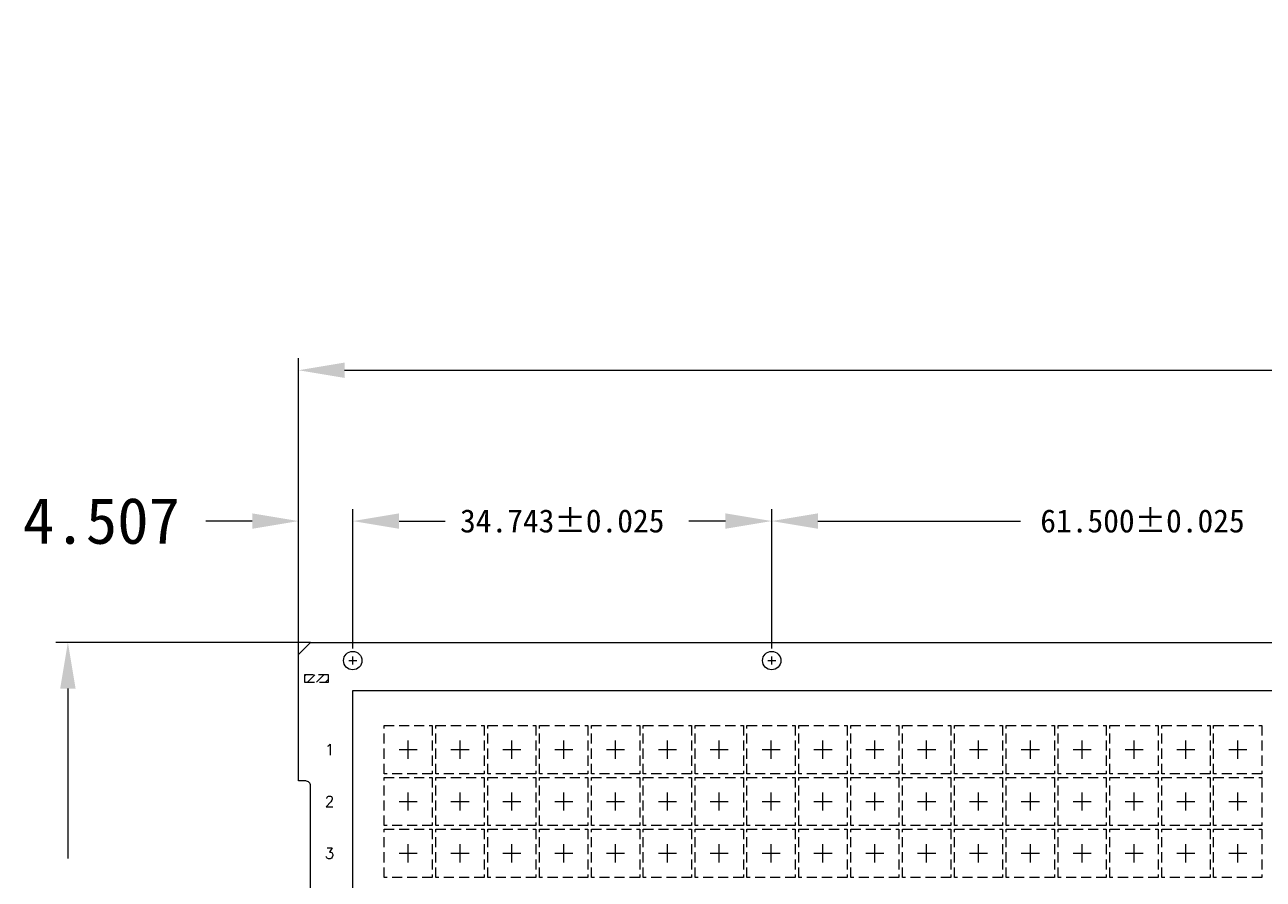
# Model space of a CAD drawing. Header units: millimetres. Extents: x -176 to -53, y -166 to -6.
# Drawn here: x -175.81 to -145, y -131.76 to -110.49 of the extents above; entities that cross this region are included whole.
import ezdxf

# ---------------------------------------------------------------- set-up
doc = ezdxf.new("R2010")
doc.units = ezdxf.units.MM
for name, pattern in [('CENTER', [2, 1.25, -0.25, 0.25, -0.25]), ('DASHED', [0.75, 0.5, -0.25]), ('HIDDEN', [0.375, 0.25, -0.125])]:
    doc.linetypes.add(name, pattern=pattern)
for name, color, linetype, lineweight in [('1', 7, 'Continuous', 18), ('1D', 4, 'Continuous', 18), ('ETCH', 4, 'Continuous', 15), ('PKG', 6, 'HIDDEN', 9)]:
    doc.layers.add(name, color=color, linetype=linetype, lineweight=lineweight)
doc.layers.add('中心线', color=1, linetype='CENTER')
doc.layers.add('标注', color=4, linetype='Continuous')
doc.styles.add('宋体', font='SimSun.ttf')

msp = doc.modelspace()

# ---------------------------------------------------------------- hatches: boundary and pattern name
at = {"layer": 'ETCH', "lineweight": 0}
h = msp.add_hatch(dxfattribs=at)
h.set_pattern_fill('ANSI31', color=256, scale=0.05)
h.set_pattern_definition([(45, (0.36697, 0.75377), (-0.1122532, 0.1122532), [])])
h.paths.add_polyline_path([(-91.7491, -148.366), (-92.3491, -148.366), (-92.3491, -148.4502), (-91.7491, -148.4502)])
h.paths.add_polyline_path([(-91.7491, -148.2702), (-92.3491, -148.2702), (-92.3491, -148.366), (-91.7491, -148.366)])
h.paths.add_polyline_path([(-91.7491, -126.7602), (-92.3491, -126.7602), (-92.3491, -126.8502), (-91.7491, -126.8502)])
h.paths.add_polyline_path([(-91.7491, -126.6702), (-92.3491, -126.6702), (-92.3491, -126.7602), (-91.7491, -126.7602)])
h.paths.add_polyline_path([(-168.2491, -126.7602), (-168.8491, -126.7602), (-168.8491, -126.8502), (-168.2491, -126.8502)])
h.paths.add_polyline_path([(-168.2491, -126.6702), (-168.8491, -126.6702), (-168.8491, -126.7602), (-168.2491, -126.7602)])
h.paths.add_polyline_path([(-149.0388, -91.4903), (-151.0388, -91.4903), (-151.0388, -91.7903), (-149.0388, -91.7903)])
h.paths.add_polyline_path([(-149.0388, -91.1903), (-151.0388, -91.1903), (-151.0388, -91.4903), (-149.0388, -91.4903)])
h.paths.add_polyline_path([(-149.0388, -19.4903), (-151.0388, -19.4903), (-151.0388, -19.7903), (-149.0388, -19.7903)])
h.paths.add_polyline_path([(-149.0388, -19.1903), (-151.0388, -19.1903), (-151.0388, -19.4903), (-149.0388, -19.4903)])
h.paths.add_polyline_path([(-168.2491, -148.366), (-168.8491, -148.366), (-168.8491, -148.4502), (-168.2491, -148.4502)])
h.paths.add_polyline_path([(-168.2491, -148.2702), (-168.8491, -148.2702), (-168.8491, -148.366), (-168.2491, -148.366)])
at = {"layer": '标注', "lineweight": 0}
for points in [[(-167.8491, -118.8975), (-167.8491, -119.2809), (-168.9991, -119.0892)], [(-170.1491, -122.6508), (-170.1491, -123.0341), (-168.9991, -122.8424)], [(-166.497, -122.6508), (-166.497, -123.0341), (-167.647, -122.8424)], [(-166.497, -122.6508), (-166.497, -123.0341), (-167.647, -122.8424)], [(-158.3741, -122.6508), (-158.3741, -123.0341), (-157.2241, -122.8424)], [(-156.0741, -122.6508), (-156.0741, -123.0341), (-157.2241, -122.8424)], [(-174.9271, -127.0102), (-174.5438, -127.0102), (-174.7354, -125.8602)]]:
    msp.add_hatch(color=256, dxfattribs=at).paths.add_polyline_path(points, flags=0)

# ---------------------------------------------------------------- linework, layer by layer
at = {"lineweight": 0}
msp.add_line((-168.9991, -126.1602, -0.0291), (-168.9991, -126.1602, -0.0291), dxfattribs=at)
msp.add_line((-168.9991, -126.1602, -0.0291), (-168.9991, -126.1602, -0.0291), dxfattribs=at)
at = {"color": 6, "linetype": 'ByBlock', "lineweight": 0, "elevation": -0.0291}
msp.add_lwpolyline([(-168.9991, -148.9602), (-168.9991, -148.9602), (-168.9991, -145.8102), (-168.8191, -145.8102, 0.4142136), (-168.6991, -145.6902), (-168.6991, -139.9302, 0.4142136), (-168.8191, -139.8102), (-168.9991, -139.8102), (-168.9991, -135.3102), (-168.8191, -135.3102, 0.4142136), (-168.6991, -135.1902), (-168.6991, -129.4302, 0.4142136), (-168.8191, -129.3102), (-168.9991, -129.3102), (-168.9991, -126.1602), (-168.9991, -126.1602), (-168.9991, -126.1602), (-168.6991, -125.8602), (-91.8991, -125.8602)], format="xyb", dxfattribs=at)
at = {"layer": '1', "lineweight": 0}
for centre in [(-167.647, -126.3138, -0.0291), (-157.2241, -126.3138, -0.0291)]:
    msp.add_circle(centre, 0.2286, dxfattribs=at)
at = {"layer": '1D', "lineweight": 0}
for p, q in [((-167.747, -126.3138, -0.0291), (-167.547, -126.3138, -0.0291)), ((-167.647, -126.4138, -0.0291), (-167.647, -126.2138, -0.0291)), ((-157.3241, -126.3138, -0.0291), (-157.1241, -126.3138, -0.0291)), ((-157.2241, -126.4138, -0.0291), (-157.2241, -126.2138, -0.0291))]:
    msp.add_line(p, q, dxfattribs=at)
at = {"layer": '1D', "linetype": 'HIDDEN', "lineweight": 0, "elevation": -0.0291}
msp.add_lwpolyline([(-168.8491, -126.6702), (-168.8491, -126.8502), (-168.2491, -126.8502), (-168.2491, -126.6702)], close=True, dxfattribs=at)
at = {"layer": '1D', "lineweight": 0, "elevation": -0.0291}
msp.add_lwpolyline([(-167.6491, -127.0602), (-92.6491, -127.0602), (-92.6491, -148.0602), (-167.6491, -148.0602)], close=True, dxfattribs=at)
at = {"layer": 'PKG', "color": 2, "linetype": 'DASHED', "lineweight": 0, "ltscale": 0.5, "elevation": -0.0291}
for points in [[(-166.8691, -127.9302), (-165.6691, -127.9302), (-165.6691, -129.1302), (-166.8691, -129.1302)], [(-165.5791, -127.9302), (-164.3791, -127.9302), (-164.3791, -129.1302), (-165.5791, -129.1302)], [(-164.2891, -127.9302), (-163.0891, -127.9302), (-163.0891, -129.1302), (-164.2891, -129.1302)], [(-162.9991, -127.9302), (-161.7991, -127.9302), (-161.7991, -129.1302), (-162.9991, -129.1302)], [(-161.7091, -127.9302), (-160.5091, -127.9302), (-160.5091, -129.1302), (-161.7091, -129.1302)], [(-160.4191, -127.9302), (-159.2191, -127.9302), (-159.2191, -129.1302), (-160.4191, -129.1302)], [(-159.1291, -127.9302), (-157.9291, -127.9302), (-157.9291, -129.1302), (-159.1291, -129.1302)], [(-157.8391, -127.9302), (-156.6391, -127.9302), (-156.6391, -129.1302), (-157.8391, -129.1302)], [(-156.5491, -127.9302), (-155.3491, -127.9302), (-155.3491, -129.1302), (-156.5491, -129.1302)], [(-155.2591, -127.9302), (-154.0591, -127.9302), (-154.0591, -129.1302), (-155.2591, -129.1302)], [(-153.9691, -127.9302), (-152.7691, -127.9302), (-152.7691, -129.1302), (-153.9691, -129.1302)], [(-152.6791, -127.9302), (-151.4791, -127.9302), (-151.4791, -129.1302), (-152.6791, -129.1302)], [(-151.3891, -127.9302), (-150.1891, -127.9302), (-150.1891, -129.1302), (-151.3891, -129.1302)], [(-150.0991, -127.9302), (-148.8991, -127.9302), (-148.8991, -129.1302), (-150.0991, -129.1302)], [(-148.8091, -127.9302), (-147.6091, -127.9302), (-147.6091, -129.1302), (-148.8091, -129.1302)], [(-147.5191, -127.9302), (-146.3191, -127.9302), (-146.3191, -129.1302), (-147.5191, -129.1302)], [(-146.2291, -127.9302), (-145.0291, -127.9302), (-145.0291, -129.1302), (-146.2291, -129.1302)], [(-166.8691, -129.2202), (-165.6691, -129.2202), (-165.6691, -130.4202), (-166.8691, -130.4202)], [(-165.5791, -129.2202), (-164.3791, -129.2202), (-164.3791, -130.4202), (-165.5791, -130.4202)], [(-164.2891, -129.2202), (-163.0891, -129.2202), (-163.0891, -130.4202), (-164.2891, -130.4202)], [(-162.9991, -129.2202), (-161.7991, -129.2202), (-161.7991, -130.4202), (-162.9991, -130.4202)], [(-161.7091, -129.2202), (-160.5091, -129.2202), (-160.5091, -130.4202), (-161.7091, -130.4202)], [(-160.4191, -129.2202), (-159.2191, -129.2202), (-159.2191, -130.4202), (-160.4191, -130.4202)], [(-159.1291, -129.2202), (-157.9291, -129.2202), (-157.9291, -130.4202), (-159.1291, -130.4202)], [(-157.8391, -129.2202), (-156.6391, -129.2202), (-156.6391, -130.4202), (-157.8391, -130.4202)], [(-156.5491, -129.2202), (-155.3491, -129.2202), (-155.3491, -130.4202), (-156.5491, -130.4202)], [(-155.2591, -129.2202), (-154.0591, -129.2202), (-154.0591, -130.4202), (-155.2591, -130.4202)], [(-153.9691, -129.2202), (-152.7691, -129.2202), (-152.7691, -130.4202), (-153.9691, -130.4202)], [(-152.6791, -129.2202), (-151.4791, -129.2202), (-151.4791, -130.4202), (-152.6791, -130.4202)], [(-151.3891, -129.2202), (-150.1891, -129.2202), (-150.1891, -130.4202), (-151.3891, -130.4202)], [(-150.0991, -129.2202), (-148.8991, -129.2202), (-148.8991, -130.4202), (-150.0991, -130.4202)], [(-148.8091, -129.2202), (-147.6091, -129.2202), (-147.6091, -130.4202), (-148.8091, -130.4202)], [(-147.5191, -129.2202), (-146.3191, -129.2202), (-146.3191, -130.4202), (-147.5191, -130.4202)], [(-146.2291, -129.2202), (-145.0291, -129.2202), (-145.0291, -130.4202), (-146.2291, -130.4202)], [(-166.8691, -130.5102), (-165.6691, -130.5102), (-165.6691, -131.7102), (-166.8691, -131.7102)], [(-165.5791, -130.5102), (-164.3791, -130.5102), (-164.3791, -131.7102), (-165.5791, -131.7102)], [(-164.2891, -130.5102), (-163.0891, -130.5102), (-163.0891, -131.7102), (-164.2891, -131.7102)], [(-162.9991, -130.5102), (-161.7991, -130.5102), (-161.7991, -131.7102), (-162.9991, -131.7102)], [(-161.7091, -130.5102), (-160.5091, -130.5102), (-160.5091, -131.7102), (-161.7091, -131.7102)], [(-160.4191, -130.5102), (-159.2191, -130.5102), (-159.2191, -131.7102), (-160.4191, -131.7102)], [(-159.1291, -130.5102), (-157.9291, -130.5102), (-157.9291, -131.7102), (-159.1291, -131.7102)], [(-157.8391, -130.5102), (-156.6391, -130.5102), (-156.6391, -131.7102), (-157.8391, -131.7102)], [(-156.5491, -130.5102), (-155.3491, -130.5102), (-155.3491, -131.7102), (-156.5491, -131.7102)], [(-155.2591, -130.5102), (-154.0591, -130.5102), (-154.0591, -131.7102), (-155.2591, -131.7102)], [(-153.9691, -130.5102), (-152.7691, -130.5102), (-152.7691, -131.7102), (-153.9691, -131.7102)], [(-152.6791, -130.5102), (-151.4791, -130.5102), (-151.4791, -131.7102), (-152.6791, -131.7102)], [(-151.3891, -130.5102), (-150.1891, -130.5102), (-150.1891, -131.7102), (-151.3891, -131.7102)], [(-150.0991, -130.5102), (-148.8991, -130.5102), (-148.8991, -131.7102), (-150.0991, -131.7102)], [(-148.8091, -130.5102), (-147.6091, -130.5102), (-147.6091, -131.7102), (-148.8091, -131.7102)], [(-147.5191, -130.5102), (-146.3191, -130.5102), (-146.3191, -131.7102), (-147.5191, -131.7102)], [(-146.2291, -130.5102), (-145.0291, -130.5102), (-145.0291, -131.7102), (-146.2291, -131.7102)]]:
    msp.add_lwpolyline(points, close=True, dxfattribs=at)
at = {"layer": '中心线', "color": 1, "linetype": 'CENTER', "lineweight": 0, "ltscale": 0.5}
for p, q in [((-166.2691, -128.7552, -0.0291), (-166.2691, -128.3052, -0.0291)), ((-164.9791, -128.7552, -0.0291), (-164.9791, -128.3052, -0.0291)), ((-163.6891, -128.7552, -0.0291), (-163.6891, -128.3052, -0.0291)), ((-162.3991, -128.7552, -0.0291), (-162.3991, -128.3052, -0.0291)), ((-161.1091, -128.7552, -0.0291), (-161.1091, -128.3052, -0.0291)), ((-159.8191, -128.7552, -0.0291), (-159.8191, -128.3052, -0.0291)), ((-158.5291, -128.7552, -0.0291), (-158.5291, -128.3052, -0.0291)), ((-157.2391, -128.7552, -0.0291), (-157.2391, -128.3052, -0.0291)), ((-155.9491, -128.7552, -0.0291), (-155.9491, -128.3052, -0.0291)), ((-154.6591, -128.7552, -0.0291), (-154.6591, -128.3052, -0.0291)), ((-153.3691, -128.7552, -0.0291), (-153.3691, -128.3052, -0.0291)), ((-152.0791, -128.7552, -0.0291), (-152.0791, -128.3052, -0.0291)), ((-150.7891, -128.7552, -0.0291), (-150.7891, -128.3052, -0.0291)), ((-149.4991, -128.7552, -0.0291), (-149.4991, -128.3052, -0.0291)), ((-148.2091, -128.7552, -0.0291), (-148.2091, -128.3052, -0.0291)), ((-146.9191, -128.7552, -0.0291), (-146.9191, -128.3052, -0.0291)), ((-145.6291, -128.7552, -0.0291), (-145.6291, -128.3052, -0.0291)), ((-166.4941, -128.5302, -0.0291), (-166.0441, -128.5302, -0.0291)), ((-165.2041, -128.5302, -0.0291), (-164.7541, -128.5302, -0.0291)), ((-163.9141, -128.5302, -0.0291), (-163.4641, -128.5302, -0.0291)), ((-162.6241, -128.5302, -0.0291), (-162.1741, -128.5302, -0.0291)), ((-161.3341, -128.5302, -0.0291), (-160.8841, -128.5302, -0.0291)), ((-160.0441, -128.5302, -0.0291), (-159.5941, -128.5302, -0.0291)), ((-158.7541, -128.5302, -0.0291), (-158.3041, -128.5302, -0.0291)), ((-157.4641, -128.5302, -0.0291), (-157.0141, -128.5302, -0.0291)), ((-156.1741, -128.5302, -0.0291), (-155.7241, -128.5302, -0.0291)), ((-154.8841, -128.5302, -0.0291), (-154.4341, -128.5302, -0.0291)), ((-153.5941, -128.5302, -0.0291), (-153.1441, -128.5302, -0.0291)), ((-152.3041, -128.5302, -0.0291), (-151.8541, -128.5302, -0.0291)), ((-151.0141, -128.5302, -0.0291), (-150.5641, -128.5302, -0.0291)), ((-149.7241, -128.5302, -0.0291), (-149.2741, -128.5302, -0.0291)), ((-148.4341, -128.5302, -0.0291), (-147.9841, -128.5302, -0.0291)), ((-147.1441, -128.5302, -0.0291), (-146.6941, -128.5302, -0.0291)), ((-145.8541, -128.5302, -0.0291), (-145.4041, -128.5302, -0.0291)), ((-166.2691, -130.0452, -0.0291), (-166.2691, -129.5952, -0.0291)), ((-164.9791, -130.0452, -0.0291), (-164.9791, -129.5952, -0.0291)), ((-163.6891, -130.0452, -0.0291), (-163.6891, -129.5952, -0.0291)), ((-162.3991, -130.0452, -0.0291), (-162.3991, -129.5952, -0.0291)), ((-161.1091, -130.0452, -0.0291), (-161.1091, -129.5952, -0.0291)), ((-159.8191, -130.0452, -0.0291), (-159.8191, -129.5952, -0.0291)), ((-158.5291, -130.0452, -0.0291), (-158.5291, -129.5952, -0.0291)), ((-157.2391, -130.0452, -0.0291), (-157.2391, -129.5952, -0.0291)), ((-155.9491, -130.0452, -0.0291), (-155.9491, -129.5952, -0.0291)), ((-154.6591, -130.0452, -0.0291), (-154.6591, -129.5952, -0.0291)), ((-153.3691, -130.0452, -0.0291), (-153.3691, -129.5952, -0.0291)), ((-152.0791, -130.0452, -0.0291), (-152.0791, -129.5952, -0.0291)), ((-150.7891, -130.0452, -0.0291), (-150.7891, -129.5952, -0.0291)), ((-149.4991, -130.0452, -0.0291), (-149.4991, -129.5952, -0.0291)), ((-148.2091, -130.0452, -0.0291), (-148.2091, -129.5952, -0.0291)), ((-146.9191, -130.0452, -0.0291), (-146.9191, -129.5952, -0.0291)), ((-145.6291, -130.0452, -0.0291), (-145.6291, -129.5952, -0.0291)), ((-166.4941, -129.8202, -0.0291), (-166.0441, -129.8202, -0.0291)), ((-165.2041, -129.8202, -0.0291), (-164.7541, -129.8202, -0.0291)), ((-163.9141, -129.8202, -0.0291), (-163.4641, -129.8202, -0.0291)), ((-162.6241, -129.8202, -0.0291), (-162.1741, -129.8202, -0.0291)), ((-161.3341, -129.8202, -0.0291), (-160.8841, -129.8202, -0.0291)), ((-160.0441, -129.8202, -0.0291), (-159.5941, -129.8202, -0.0291)), ((-158.7541, -129.8202, -0.0291), (-158.3041, -129.8202, -0.0291)), ((-157.4641, -129.8202, -0.0291), (-157.0141, -129.8202, -0.0291)), ((-156.1741, -129.8202, -0.0291), (-155.7241, -129.8202, -0.0291)), ((-154.8841, -129.8202, -0.0291), (-154.4341, -129.8202, -0.0291)), ((-153.5941, -129.8202, -0.0291), (-153.1441, -129.8202, -0.0291)), ((-152.3041, -129.8202, -0.0291), (-151.8541, -129.8202, -0.0291)), ((-151.0141, -129.8202, -0.0291), (-150.5641, -129.8202, -0.0291)), ((-149.7241, -129.8202, -0.0291), (-149.2741, -129.8202, -0.0291)), ((-148.4341, -129.8202, -0.0291), (-147.9841, -129.8202, -0.0291)), ((-147.1441, -129.8202, -0.0291), (-146.6941, -129.8202, -0.0291)), ((-145.8541, -129.8202, -0.0291), (-145.4041, -129.8202, -0.0291)), ((-166.2691, -131.3352, -0.0291), (-166.2691, -130.8852, -0.0291)), ((-164.9791, -131.3352, -0.0291), (-164.9791, -130.8852, -0.0291)), ((-163.6891, -131.3352, -0.0291), (-163.6891, -130.8852, -0.0291)), ((-162.3991, -131.3352, -0.0291), (-162.3991, -130.8852, -0.0291)), ((-161.1091, -131.3352, -0.0291), (-161.1091, -130.8852, -0.0291)), ((-159.8191, -131.3352, -0.0291), (-159.8191, -130.8852, -0.0291)), ((-158.5291, -131.3352, -0.0291), (-158.5291, -130.8852, -0.0291)), ((-157.2391, -131.3352, -0.0291), (-157.2391, -130.8852, -0.0291)), ((-155.9491, -131.3352, -0.0291), (-155.9491, -130.8852, -0.0291)), ((-154.6591, -131.3352, -0.0291), (-154.6591, -130.8852, -0.0291)), ((-153.3691, -131.3352, -0.0291), (-153.3691, -130.8852, -0.0291)), ((-152.0791, -131.3352, -0.0291), (-152.0791, -130.8852, -0.0291)), ((-150.7891, -131.3352, -0.0291), (-150.7891, -130.8852, -0.0291)), ((-149.4991, -131.3352, -0.0291), (-149.4991, -130.8852, -0.0291)), ((-148.2091, -131.3352, -0.0291), (-148.2091, -130.8852, -0.0291)), ((-146.9191, -131.3352, -0.0291), (-146.9191, -130.8852, -0.0291)), ((-145.6291, -131.3352, -0.0291), (-145.6291, -130.8852, -0.0291)), ((-166.4941, -131.1102, -0.0291), (-166.0441, -131.1102, -0.0291)), ((-165.2041, -131.1102, -0.0291), (-164.7541, -131.1102, -0.0291)), ((-163.9141, -131.1102, -0.0291), (-163.4641, -131.1102, -0.0291)), ((-162.6241, -131.1102, -0.0291), (-162.1741, -131.1102, -0.0291)), ((-161.3341, -131.1102, -0.0291), (-160.8841, -131.1102, -0.0291)), ((-160.0441, -131.1102, -0.0291), (-159.5941, -131.1102, -0.0291)), ((-158.7541, -131.1102, -0.0291), (-158.3041, -131.1102, -0.0291)), ((-157.4641, -131.1102, -0.0291), (-157.0141, -131.1102, -0.0291)), ((-156.1741, -131.1102, -0.0291), (-155.7241, -131.1102, -0.0291)), ((-154.8841, -131.1102, -0.0291), (-154.4341, -131.1102, -0.0291)), ((-153.5941, -131.1102, -0.0291), (-153.1441, -131.1102, -0.0291)), ((-152.3041, -131.1102, -0.0291), (-151.8541, -131.1102, -0.0291)), ((-151.0141, -131.1102, -0.0291), (-150.5641, -131.1102, -0.0291)), ((-149.7241, -131.1102, -0.0291), (-149.2741, -131.1102, -0.0291)), ((-148.4341, -131.1102, -0.0291), (-147.9841, -131.1102, -0.0291)), ((-147.1441, -131.1102, -0.0291), (-146.6941, -131.1102, -0.0291)), ((-145.8541, -131.1102, -0.0291), (-145.4041, -131.1102, -0.0291))]:
    msp.add_line(p, q, dxfattribs=at)
at = {"layer": '标注', "lineweight": 0}
for p, q in [((-168.9991, -125.8602, -0.0291), (-168.9991, -118.7892, -0.0291)), ((-167.8491, -119.0892, -0.0291), (-137.061, -119.0892, -0.0291)), ((-168.9991, -126.1602, -0.0291), (-168.9991, -122.5424, -0.0291)), ((-167.647, -126.0138, -0.0291), (-167.647, -122.5424, -0.0291)), ((-167.647, -126.0138, -0.0291), (-167.647, -122.5424, -0.0291)), ((-157.2241, -126.0138, -0.0291), (-157.2241, -122.5424, -0.0291)), ((-157.2241, -126.0138, -0.0291), (-157.2241, -122.5424, -0.0291)), ((-170.1491, -122.8424, -0.0291), (-171.2991, -122.8424, -0.0291)), ((-166.497, -122.8424, -0.0291), (-165.347, -122.8424, -0.0291)), ((-166.497, -122.8424, -0.0291), (-165.5832, -122.8424, -0.0291)), ((-158.3741, -122.8424, -0.0291), (-159.288, -122.8424, -0.0291)), ((-156.0741, -122.8424, -0.0291), (-151.0372, -122.8424, -0.0291)), ((-168.6991, -125.8602, -0.0291), (-175.0354, -125.8602, -0.0291)), ((-174.7354, -127.0102, -0.0291), (-174.7354, -131.2364, -0.0291))]:
    msp.add_line(p, q, dxfattribs=at)

# ---------------------------------------------------------------- texts
at = {"layer": '标注', "lineweight": 0, "attachment_point": 5, "style": '宋体'}
for s, insert, char_height, width in [('4.507', (-173.8991, -122.8424, -0.0291), 1.15, 13.8), ('34.743%%P0.025', (-162.4356, -122.8424, -0.0291), 0.575, 18.071429), ('61.500%%P0.025', (-147.9991, -122.8424, -0.0291), 0.575, 17.989286)]:
    msp.add_mtext(s, dxfattribs=dict(at, insert=insert, char_height=char_height, width=width))
at = {"layer": '标注', "lineweight": 0, "char_height": 0.267857, "attachment_point": 5, "style": '宋体'}
for s, insert in [('{\\Fsimplex|c134;1}', (-168.2251, -128.5302, -0.0663)), ('{\\Fsimplex|c134;2}', (-168.2251, -129.8202, -0.0663)), ('{\\Fsimplex|c134;3}', (-168.2251, -131.1102, -0.0663))]:
    msp.add_mtext(s, dxfattribs=dict(at, insert=insert))

doc.saveas('drawing.dxf')
